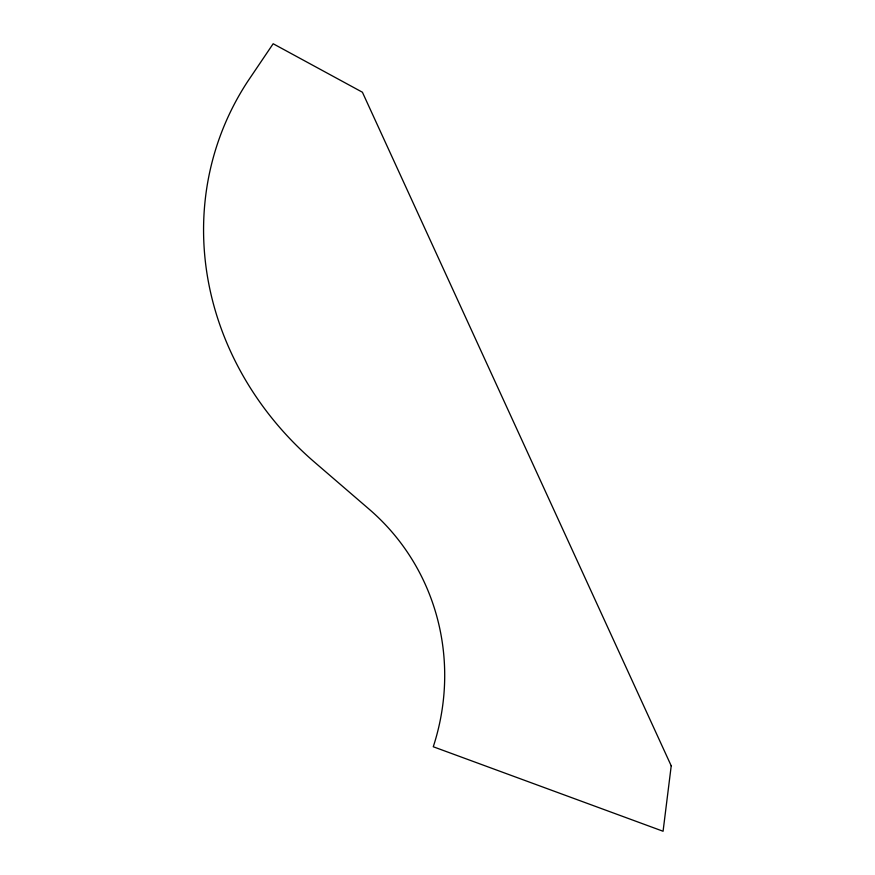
<?xml version="1.0" encoding="UTF-8"?>
<svg xmlns="http://www.w3.org/2000/svg" width="875" height="875" viewBox="0 0 875 875"><rect width="100%" height="100%" fill="white"/><g stroke="black" fill="none" stroke-linecap="round" stroke-linejoin="round"><path stroke-width="1.31" d="M671.223 765.844L663.075 831.25L433.267 746.758A230.278 222.644 -44.6 0 0 369.294 509.327L314.573 462.208A321.541 293.65 22.2 0 1 247.45 81.812L273.164 43.75L362.403 92.225L671.223 765.844"/></g></svg>
